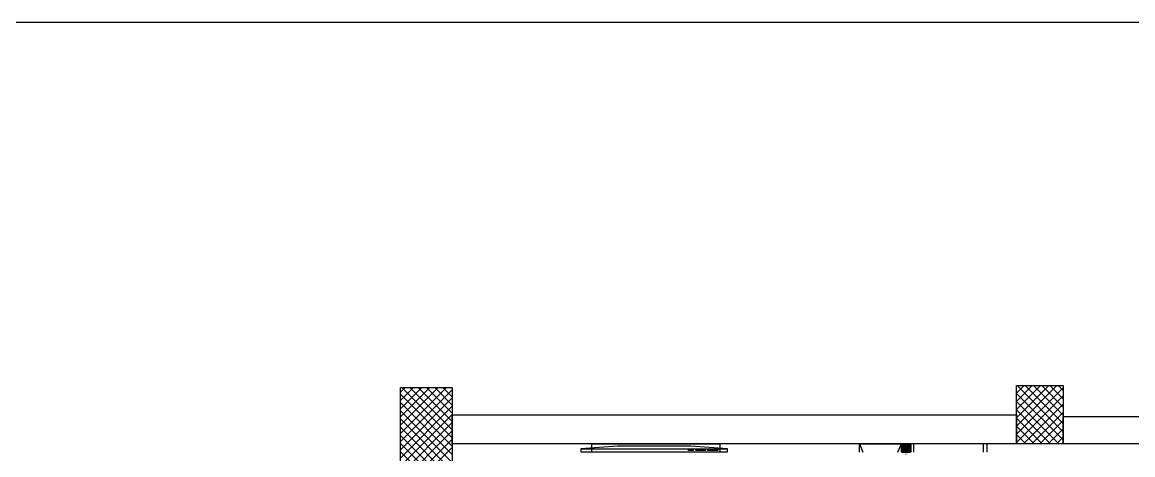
# Model space of a CAD drawing. Extents: x 25325 to 182345, y 3956 to 147305.
# Drawn here: x 91172.92 to 91180.44, y 73657.44 to 73660.37 of the extents above; entities that cross this region are included whole.
import ezdxf

# ---------------------------------------------------------------- set-up
doc = ezdxf.new("R2010")
doc.units = 0
doc.header["$MEASUREMENT"] = 0
doc.layers.add('CAT6A UNDERGROUND PORTS ROUTING', color=1, linetype='CONTINUOUS')

# ---------------------------------------------------------------- blocks, each defined once
blk = doc.blocks.new('Sheet-Климатична и вентилационна система офис помещение етаж 4_1')
at = {"layer": 'CAT6A UNDERGROUND PORTS ROUTING', "true_color": 0xd8d8d8, "transparency": 33554687}
blk.add_hatch(color=254, dxfattribs=at).paths.add_polyline_path([(10.9382, 20.154), (10.9382, 20.217), (10.8752, 20.217), (10.8752, 20.154)])
h = blk.add_hatch(color=254, dxfattribs=at)
h.paths.add_polyline_path([(10.8957, 19.3694), (10.9177, 19.3694), (10.9177, 20.0139), (10.8957, 20.0139), (10.8957, 19.3793)])
h.paths.add_polyline_path([(10.8957, 20.1399), (10.9177, 20.1399), (10.9177, 20.154), (10.8957, 20.154)])
at = {"layer": 'CAT6A UNDERGROUND PORTS ROUTING', "color": 7, "transparency": 33554687}
blk.add_lwpolyline([(0.7878, 23.0701), (32.7946, 23.0701)], dxfattribs=at)
at = {"layer": 'CAT6A UNDERGROUND PORTS ROUTING', "color": 253, "true_color": 0x9c9c9c, "transparency": 33554687}
for points in [[(7.4848, 20.5658), (7.5179, 20.5989)], [(7.4848, 20.5101), (7.5735, 20.5989)], [(7.4848, 20.4545), (7.6292, 20.5989)], [(7.4848, 20.3988), (7.6849, 20.5989)], [(7.4848, 20.3431), (7.7406, 20.5989)], [(7.4848, 20.2874), (7.7962, 20.5989)], [(7.4848, 20.5989), (7.8359, 20.5989), (7.8359, 19.647)], [(7.4848, 18.2203), (7.4848, 20.5989)], [(7.8359, 20.257), (7.4941, 20.5989)], [(7.8359, 20.3127), (7.5497, 20.5989)], [(7.8359, 20.3684), (7.6054, 20.5989)], [(7.8359, 20.4241), (7.6611, 20.5989)], [(7.8359, 20.4797), (7.7168, 20.5989)], [(7.8359, 20.5354), (7.7724, 20.5989)], [(7.8359, 20.5911), (7.8281, 20.5989)], [(11.6547, 20.5601), (11.7054, 20.6107)], [(11.6547, 20.5044), (11.761, 20.6107)], [(11.6547, 20.4487), (11.8167, 20.6107)], [(11.6547, 20.393), (11.8724, 20.6107)], [(11.6547, 20.3374), (11.9281, 20.6107)], [(11.6547, 20.6107), (11.9697, 20.6107), (11.9697, 20.217), (11.6547, 20.217), (11.6547, 20.6107)], [(11.6547, 20.2817), (11.9697, 20.5966)], [(11.9697, 20.299), (11.6579, 20.6107)], [(11.9697, 20.3547), (11.7136, 20.6107)], [(11.9697, 20.4104), (11.7693, 20.6107)], [(11.9697, 20.466), (11.825, 20.6107)], [(11.9697, 20.5217), (11.8806, 20.6107)], [(11.9697, 20.5774), (11.9363, 20.6107)], [(7.4848, 20.2318), (7.8359, 20.5829)], [(7.8359, 20.2014), (7.4848, 20.5525)], [(7.4848, 20.1761), (7.8359, 20.5273)], [(11.9697, 20.2433), (11.6547, 20.5583)], [(11.6547, 20.226), (11.9697, 20.541)], [(7.8359, 20.1457), (7.4848, 20.4969)], [(7.4848, 20.1204), (7.8359, 20.4716)], [(11.9403, 20.217), (11.6547, 20.5026)], [(11.8846, 20.217), (11.6547, 20.4469)], [(11.7014, 20.217), (11.9697, 20.4853)], [(7.8359, 20.09), (7.4848, 20.4412)], [(7.4848, 20.0647), (7.8359, 20.4159)], [(7.8359, 20.0343), (7.4848, 20.3855)], [(7.8359, 20.4139), (11.6547, 20.4139), (11.6547, 20.217), (7.8359, 20.217), (7.8359, 20.4139)], [(11.8289, 20.217), (11.6547, 20.3913)], [(11.7571, 20.217), (11.9697, 20.4296)], [(11.8128, 20.217), (11.9697, 20.3739)], [(11.9697, 20.217), (11.9697, 20.4021), (14.9853, 20.4021), (14.9853, 20.2249), (13.7531, 20.2249), (13.7531, 18.7446), (13.6271, 18.7446), (13.6271, 20.217), (11.9697, 20.217)], [(7.4848, 20.0091), (7.8359, 20.3602)], [(7.8359, 19.9787), (7.4848, 20.3298)], [(7.4848, 19.9534), (7.8359, 20.3046)], [(11.7732, 20.217), (11.6547, 20.3356)], [(11.8684, 20.217), (11.9697, 20.3183)], [(7.8359, 19.923), (7.4848, 20.2742)], [(7.4848, 19.8977), (7.8359, 20.2489)], [(7.8359, 19.8673), (7.4848, 20.2185)], [(11.7176, 20.217), (11.6547, 20.2799)], [(11.6619, 20.217), (11.6547, 20.2242)], [(11.9241, 20.217), (11.9697, 20.2626)], [(7.4848, 19.842), (7.8359, 20.1932)], [(7.8359, 19.8116), (7.4848, 20.1628)], [(8.7061, 20.1629), (9.6984, 20.1629), (9.6984, 20.1825), (9.4503, 20.2022), (8.9542, 20.2022), (8.7061, 20.1825), (8.7061, 20.1629)], [(8.7061, 20.1825), (9.6984, 20.1825)], [(8.7808, 20.1596), (8.7808, 20.217), (9.6469, 20.217), (9.6469, 20.1596)], [(9.4668, 20.1707), (9.4338, 20.1707), (9.4338, 20.1756), (9.4668, 20.1756), (9.4668, 20.1707)], [(9.5495, 20.1707), (9.4834, 20.1707), (9.4834, 20.1756), (9.5495, 20.1756), (9.5495, 20.1707)], [(9.6322, 20.1707), (9.5661, 20.1707), (9.5661, 20.1756), (9.6322, 20.1756), (9.6322, 20.1707)], [(10.5918, 20.217), (10.6147, 20.1596)], [(10.5918, 20.1596), (10.5918, 20.217), (10.8752, 20.217)], [(10.8522, 20.1596), (10.8752, 20.217)], [(10.8752, 20.1596), (10.8752, 20.217), (10.9382, 20.217), (10.9382, 20.1596)], [(10.8752, 20.217), (10.8752, 20.1596)], [(10.9382, 20.1596), (10.9382, 20.217), (10.8752, 20.217), (10.8752, 20.1596)], [(11.43, 20.217), (10.9575, 20.217), (10.9575, 20.1596)], [(11.43, 20.1596), (11.43, 20.217)], [(13.6271, 20.217), (11.4536, 20.217), (11.4536, 20.1596)]]:
    blk.add_lwpolyline(points, dxfattribs=at)

msp = doc.modelspace()

# ---------------------------------------------------------------- block references
at = {"layer": 'CAT6A UNDERGROUND PORTS ROUTING'}
msp.add_blockref('Sheet-Климатична и вентилационна система офис помещение етаж 4_1', (91167.997, 73637.2953), dxfattribs=at)

doc.saveas('drawing.dxf')
